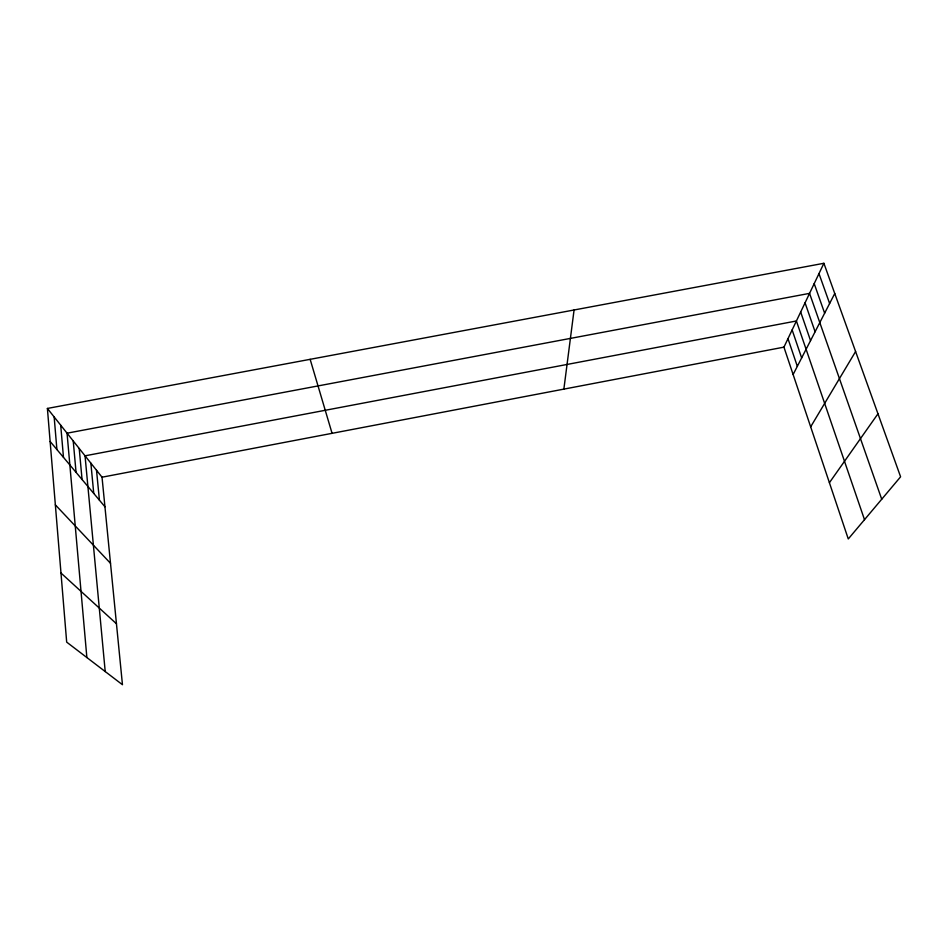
<?xml version="1.0" encoding="UTF-8"?>
<svg xmlns="http://www.w3.org/2000/svg" width="948" height="948" viewBox="0 0 948 948"><rect width="100%" height="100%" fill="white"/><g stroke="black" fill="none" stroke-linecap="round" stroke-linejoin="round"><path stroke-width="1.42" d="M563.87 389.118L574.073 309.984M823.895 263.283L900.6 476.797L848.27 538.962L783.937 347.146L823.895 263.283L47.4 408.446L66.68 642.128L122.458 684.717L102.028 477.2L47.4 408.446M793.12 374.519L834.75 293.513M810.67 426.837L855.594 351.518M829.405 482.71L877.966 413.79M102.028 477.2L783.937 347.146M60.98 573.03L116.462 623.772M55.351 504.857L110.501 563.302M50.126 441.46L104.932 506.753M818.977 273.605L829.619 303.49M814.202 283.63L824.642 313.184M881.723 499.229L809.556 293.37L67.047 433.189L86.872 657.545M805.053 302.827L815.102 331.741M800.669 312.022L810.54 340.616M864.505 519.682L796.403 320.981L85.036 455.822L105.216 671.563M792.137 329.94L801.653 357.917M787.978 338.661L797.327 366.331M310.15 359.328L332.073 433.331M96.518 470.279L99.422 500.189M90.866 463.157L93.745 493.422M79.217 448.487L82.061 479.51M73.221 440.95L76.053 472.341M60.696 425.19L63.48 457.374M54.155 416.942L56.904 449.542"/></g></svg>
